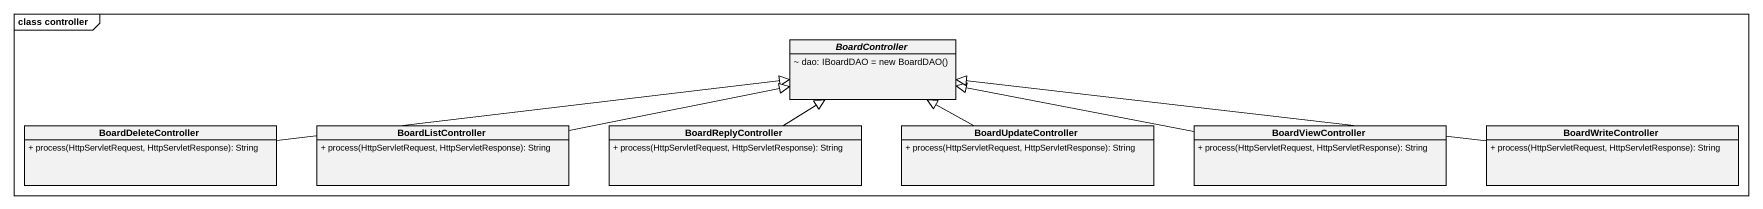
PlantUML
@startuml
mainframe class controller
hide circle
hide empty members
skinparam classAttributeIconSize 0
abstract class BoardController {
  {field} ~ dao: IBoardDAO = new BoardDAO()
}
class BoardDeleteController {
  + process(HttpServletRequest, HttpServletResponse): String
}
class BoardListController {
  + process(HttpServletRequest, HttpServletResponse): String
}
class BoardReplyController {
  + process(HttpServletRequest, HttpServletResponse): String
}
class BoardUpdateController {
  + process(HttpServletRequest, HttpServletResponse): String
}
class BoardViewController {
  + process(HttpServletRequest, HttpServletResponse): String
}
class BoardWriteController {
  + process(HttpServletRequest, HttpServletResponse): String
}
BoardDeleteController -right-|> BoardController
BoardListController -right-|> BoardController
BoardReplyController -up-|> BoardController
BoardUpdateController -left-|> BoardController
BoardViewController -left-|> BoardController
BoardWriteController -left-|> BoardController
@enduml
